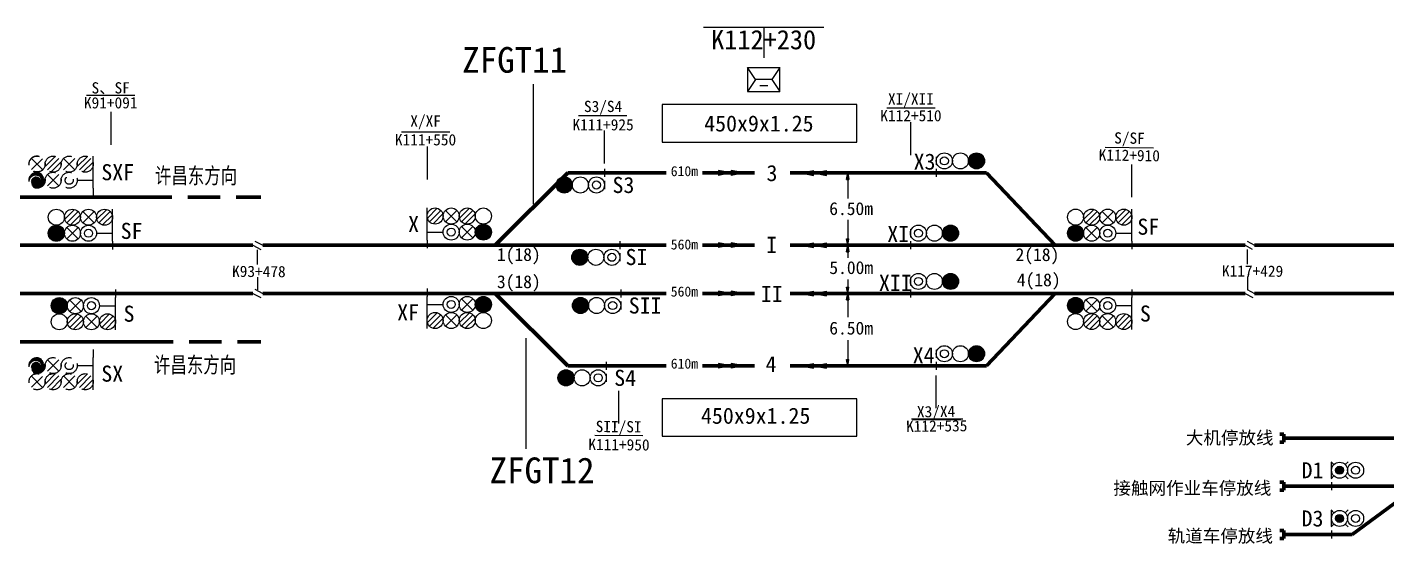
# Model space of a CAD drawing. Header units: millimetres. Extents: x -17381 to -15684, y 1883 to 2345.
# Drawn here: x -16000.2 to -15915.7, y 2098.8 to 2130.9 of the extents above; entities that cross this region are included whole.
import ezdxf
from ezdxf.enums import TextEntityAlignment as Align

# ---------------------------------------------------------------- set-up
doc = ezdxf.new("R2010")
doc.units = ezdxf.units.MM
doc.linetypes.add('DASHED', pattern=[0.75, 0.5, -0.25])
doc.linetypes.add('DASHED2', pattern=[0.375, 0.25, -0.125])
for name, color, linetype in [('1', 1, 'Continuous'), ('D0', 7, 'Continuous'), ('供电臂', 7, 'Continuous'), ('站台', 7, 'Continuous')]:
    doc.layers.add(name, color=color, linetype=linetype)
doc.styles.get("Standard").update_dxf_attribs({"font": ''})
doc.styles.add('宋体', font='')
doc.styles.get('Standard').set_extended_font_data('SimSun')
doc.styles.get('宋体').set_extended_font_data('SimSun')

# ---------------------------------------------------------------- blocks, each defined once
blk = doc.blocks.new('Signal-Joint')
blk.add_line((0, 1), (0, -1))
blk = doc.blocks.new('Structure-Dwarf')
blk.add_line((0, -2), (0, 2))
blk = doc.blocks.new('Lights-U')
at = {"color": 50}
for p, q in [((-1.93, -0.52), (0.52, 1.93)), ((-1.41, -1.41), (1.41, 1.41)), ((-0.52, -1.93), (1.93, 0.52))]:
    blk.add_line(p, q, dxfattribs=at)
blk.add_circle((0, 0), 2, dxfattribs=at)
blk = doc.blocks.new('Lights-KDW')
for p, q in [((-1.41, -1.41), (1.41, 1.41)), ((1.41, -1.41), (-1.41, 1.41))]:
    blk.add_line(p, q)
blk.add_circle((0, 0), 2)
blk = doc.blocks.new('Lights-L')
at = {"color": 90}
blk.add_circle((0, 0), 2, dxfattribs=at)
blk = doc.blocks.new('Lights-H')
at = {"color": 10}
for radius in [2, 1.9, 1.8, 1.7, 1.6, 1.5, 1.4, 1.3, 1.2, 1.1, 1, 0.9, 0.8, 0.7, 0.6, 0.5, 0.4, 0.3, 0.2, 0.1]:
    blk.add_circle((0, 0), radius, dxfattribs=at)
blk = doc.blocks.new('Lights-B')
at = {"color": 255}
for radius in [2, 1]:
    blk.add_circle((0, 0), radius, dxfattribs=at)
blk = doc.blocks.new('Structure-4')
blk.add_line((-2, 0), (2, 0))
blk = doc.blocks.new('PM-JZ-ULH2UYB--M--A-Y-S')
for name, p in [('Lights-L', (-14, 7)), ('Lights-U', (-10, 7)), ('Lights-KDW', (-6, 7)), ('Lights-U', (-2, 7)), ('Structure-Dwarf', (0, 7)), ('Lights-H', (-14, 3)), ('Lights-KDW', (-10, 3)), ('Lights-B', (-6, 3)), ('Structure-Dwarf', (0, 3)), ('Structure-4', (-2, 3)), ('Signal-Joint', (0, 0))]:
    blk.add_blockref(name, p)
at = {"width": 0.75}
blk.add_attdef('NAME', text='', height=2.5, dxfattribs=at).set_placement((2, 5), align=Align.MIDDLE_LEFT)
at = {"width": 0.75, "flags": 1}
for tag, p in [('ZB', (2, 2)), ('DC', (2, -1)), ('QHF', (2, -4)), ('XHJID', (2, -7)), ('JYJID', (2, -10))]:
    blk.add_attdef(tag, text='', height=2.5, dxfattribs=at).set_placement(p, align=Align.MIDDLE_LEFT)
blk = doc.blocks.new('PM-JZ-ULH2UYB--M--A--S')
for name, p in [('Signal-Joint', (0, 0)), ('Lights-H', (-14, -3)), ('Lights-KDW', (-10, -3)), ('Lights-B', (-6, -3)), ('Structure-4', (-2, -3)), ('Structure-Dwarf', (0, -3)), ('Lights-L', (-14, -7)), ('Lights-U', (-10, -7)), ('Lights-KDW', (-6, -7)), ('Lights-U', (-2, -7)), ('Structure-Dwarf', (0, -7))]:
    blk.add_blockref(name, p)
at = {"width": 0.75, "flags": 1}
for tag, p in [('ZB', (2, -8)), ('DC', (2, -11)), ('QHF', (2, -14)), ('XHJID', (2, -17)), ('JYJID', (2, -20))]:
    blk.add_attdef(tag, text='', height=2.5, dxfattribs=at).set_placement(p, align=Align.MIDDLE_LEFT)
at = {"width": 0.75}
blk.add_attdef('NAME', text='', height=2.5, dxfattribs=at).set_placement((2, -5), align=Align.MIDDLE_LEFT)
blk = doc.blocks.new('PM-KP-')
at = {"color": 3}
blk.add_line((0, 6), (0, -6), dxfattribs=at)
at = {"width": 0.75}
for tag, p in [('NAME', (-1.5, 0)), ('KMPOST', (1.5, 0))]:
    blk.add_attdef(tag, text='', height=2, rotation=90, dxfattribs=at).set_placement(p, align=Align.MIDDLE)
at = {"width": 0.75, "flags": 1}
blk.add_attdef('KMPOSTID', text='', height=2, dxfattribs=at).set_placement((0, -8), align=Align.MIDDLE)
blk = doc.blocks.new('PM-JZ-ULH2UYB--M--A--X')
for name, p in [('Structure-Dwarf', (0, 7)), ('Lights-U', (2, 7)), ('Lights-KDW', (6, 7)), ('Lights-U', (10, 7)), ('Lights-L', (14, 7)), ('Structure-Dwarf', (0, 3)), ('Lights-B', (6, 3)), ('Lights-KDW', (10, 3)), ('Lights-H', (14, 3)), ('Structure-4', (2, 3)), ('Signal-Joint', (0, 0))]:
    blk.add_blockref(name, p)
at = {"width": 0.75}
blk.add_attdef('NAME', text='', height=2.5, dxfattribs=at).set_placement((-2, 5), align=Align.MIDDLE_RIGHT)
at = {"width": 0.75, "flags": 1}
for tag, p in [('ZB', (-2, 2)), ('DC', (-2, -1)), ('QHF', (-2, -4)), ('XHJID', (-2, -7)), ('JYJID', (-2, -10))]:
    blk.add_attdef(tag, text='', height=2.5, dxfattribs=at).set_placement(p, align=Align.MIDDLE_RIGHT)
blk = doc.blocks.new('PM-JZ-ULH2UYB--M--A-Y-X')
for name, p in [('Signal-Joint', (0, 0)), ('Structure-Dwarf', (0, -3)), ('Structure-4', (2, -3)), ('Lights-B', (6, -3)), ('Lights-KDW', (10, -3)), ('Lights-H', (14, -3)), ('Structure-Dwarf', (0, -7)), ('Lights-U', (2, -7)), ('Lights-KDW', (6, -7)), ('Lights-U', (10, -7)), ('Lights-L', (14, -7))]:
    blk.add_blockref(name, p)
at = {"width": 0.75}
blk.add_attdef('NAME', text='', height=2.5, dxfattribs=at).set_placement((-2, -5), align=Align.MIDDLE_RIGHT)
at = {"width": 0.75, "flags": 1}
for tag, p in [('ZB', (-2, -8)), ('DC', (-2, -11)), ('QHF', (-2, -14)), ('XHJID', (-2, -17)), ('JYJID', (-2, -20))]:
    blk.add_attdef(tag, text='', height=2.5, dxfattribs=at).set_placement(p, align=Align.MIDDLE_RIGHT)
blk = doc.blocks.new('PM-CZ-HLB--M--A--S')
blk.add_line((0, -2), (0, -4))
for name, p in [('Signal-Joint', (0, 0)), ('Lights-H', (-10, -3)), ('Lights-L', (-6, -3)), ('Lights-B', (-2, -3))]:
    blk.add_blockref(name, p)
at = {"width": 0.75}
blk.add_attdef('NAME', text='', height=2.5, dxfattribs=at).set_placement((2, -3), align=Align.MIDDLE_LEFT)
at = {"width": 0.75, "flags": 1}
for tag, p in [('ZB', (2, -6)), ('DC', (2, -9)), ('QHF', (2, -12)), ('XHJID', (2, -15)), ('JYJID', (2, -18))]:
    blk.add_attdef(tag, text='', height=2.5, dxfattribs=at).set_placement(p, align=Align.MIDDLE_LEFT)
blk = doc.blocks.new('PM-CZ-HLB--M--A--X')
blk.add_line((0, 4), (0, 2))
for name, p in [('Lights-B', (2, 3)), ('Lights-L', (6, 3)), ('Lights-H', (10, 3)), ('Signal-Joint', (0, 0))]:
    blk.add_blockref(name, p)
at = {"width": 0.75}
blk.add_attdef('NAME', text='', height=2.5, dxfattribs=at).set_placement((-2, 3), align=Align.MIDDLE_RIGHT)
at = {"width": 0.75, "flags": 1}
for tag, p in [('ZB', (-2, 0)), ('DC', (-2, -3)), ('QHF', (-2, -6)), ('XHJID', (-2, -9)), ('JYJID', (-2, -12))]:
    blk.add_attdef(tag, text='', height=2.5, dxfattribs=at).set_placement(p, align=Align.MIDDLE_RIGHT)
blk = doc.blocks.new('Lights-A')
at = {"color": 255}
blk.add_circle((0, 0), 2, dxfattribs=at)
at = {"color": 170}
for radius in [1, 0.9, 0.9, 0.8, 0.8, 0.8, 0.7, 0.6, 0.6, 0.5, 0.5, 0.5, 0.4, 0.3, 0.2, 0.1]:
    blk.add_circle((0, 0), radius, dxfattribs=at)
blk = doc.blocks.new('Lights-On')
at = {"color": 255}
for p, q in [((-1.41, 1.41), (-2.12, 2.12)), ((1.41, 1.41), (2.12, 2.12)), ((-2.12, -2.12), (-1.41, -1.41)), ((2.12, -2.12), (1.41, -1.41))]:
    blk.add_line(p, q, dxfattribs=at)
blk = doc.blocks.new('PM-DC-AB--D--A--X')
for name, p in [('Lights-On', (2, 4)), ('Structure-Dwarf', (0, 4)), ('Lights-A', (2, 4)), ('Lights-B', (6, 4)), ('Signal-Joint', (0, 0))]:
    blk.add_blockref(name, p)
at = {"width": 0.75}
blk.add_attdef('NAME', text='', height=2.5, dxfattribs=at).set_placement((-2, 4), align=Align.MIDDLE_RIGHT)
at = {"width": 0.75, "flags": 1}
for tag, p in [('ZB', (-2, 1)), ('DC', (-2, -2)), ('XHJID', (-2, -8)), ('QHF', (-2, -5)), ('JYJID', (-2, -11))]:
    blk.add_attdef(tag, text='', height=2.5, dxfattribs=at).set_placement(p, align=Align.MIDDLE_RIGHT)

msp = doc.modelspace()

# ---------------------------------------------------------------- hatches: boundary and pattern name
at = {"lineweight": -3}
for points in [[(-15956.454, 2121.873), (-15957.254, 2122.023), (-15957.254, 2121.723)], [(-15955.654, 2121.873), (-15956.454, 2122.023), (-15956.454, 2121.723)], [(-15952.132, 2121.873), (-15951.332, 2121.723), (-15951.332, 2122.023)], [(-15951.332, 2121.873), (-15950.532, 2121.723), (-15950.532, 2122.023)], [(-15949.209, 2121.873), (-15949.284, 2121.473), (-15949.134, 2121.473)], [(-15949.209, 2117.373), (-15949.284, 2117.773), (-15949.134, 2117.773)], [(-15956.454, 2117.373), (-15957.254, 2117.523), (-15957.254, 2117.223)], [(-15955.654, 2117.373), (-15956.454, 2117.523), (-15956.454, 2117.223)], [(-15952.132, 2117.373), (-15951.332, 2117.223), (-15951.332, 2117.523)], [(-15951.332, 2117.373), (-15950.532, 2117.223), (-15950.532, 2117.523)], [(-15949.209, 2117.373), (-15949.284, 2116.973), (-15949.134, 2116.973)], [(-15956.454, 2114.373), (-15957.254, 2114.523), (-15957.254, 2114.223)], [(-15955.654, 2114.373), (-15956.454, 2114.523), (-15956.454, 2114.223)], [(-15952.132, 2114.373), (-15951.332, 2114.223), (-15951.332, 2114.523)], [(-15951.332, 2114.373), (-15950.532, 2114.223), (-15950.532, 2114.523)], [(-15949.209, 2114.373), (-15949.284, 2114.773), (-15949.134, 2114.773)], [(-15949.209, 2114.373), (-15949.284, 2113.973), (-15949.134, 2113.973)], [(-15956.454, 2109.873), (-15957.254, 2110.023), (-15957.254, 2109.723)], [(-15955.654, 2109.873), (-15956.454, 2110.023), (-15956.454, 2109.723)], [(-15952.132, 2109.873), (-15951.332, 2109.723), (-15951.332, 2110.023)], [(-15951.332, 2109.873), (-15950.532, 2109.723), (-15950.532, 2110.023)], [(-15949.209, 2109.873), (-15949.284, 2110.273), (-15949.134, 2110.273)]]:
    msp.add_hatch(color=0, dxfattribs=at).paths.add_polyline_path(points)

# ---------------------------------------------------------------- linework, layer by layer
at = {"color": 0, "lineweight": -3}
for p, q in [((-15958.184, 2130.944), (-15950.684, 2130.944)), ((-15954.434, 2130.944), (-15954.434, 2129.032)), ((-15955.434, 2128.444), (-15955.434, 2126.944)), ((-15954.934, 2127.694), (-15955.434, 2128.444)), ((-15955.434, 2128.444), (-15953.434, 2128.444)), ((-15953.434, 2128.444), (-15953.934, 2127.694)), ((-15953.434, 2126.944), (-15953.434, 2128.444)), ((-15954.934, 2127.694), (-15955.434, 2126.944)), ((-15955.434, 2126.944), (-15953.434, 2126.944)), ((-15953.934, 2127.694), (-15954.934, 2127.694)), ((-15954.684, 2127.311), (-15954.184, 2127.311)), ((-15953.934, 2127.694), (-15953.434, 2126.944)), ((-15995.018, 2123.631), (-15995.018, 2125.681)), ((-15964.343, 2122.465), (-15964.343, 2124.514)), ((-15945.273, 2122.98), (-15945.273, 2125.029)), ((-15975.346, 2121.469), (-15975.346, 2123.518)), ((-15957.254, 2122.023), (-15956.454, 2121.873)), ((-15956.454, 2121.873), (-15957.254, 2122.023)), ((-15957.254, 2122.023), (-15957.254, 2121.723)), ((-15956.454, 2121.873), (-15957.254, 2121.723)), ((-15956.454, 2122.023), (-15955.654, 2121.873)), ((-15955.654, 2121.873), (-15956.454, 2122.023)), ((-15956.454, 2122.023), (-15956.454, 2121.723)), ((-15956.454, 2121.873), (-15955.654, 2121.873)), ((-15955.654, 2121.873), (-15956.454, 2121.723)), ((-15952.132, 2121.873), (-15951.332, 2122.023)), ((-15951.483, 2121.873), (-15952.132, 2121.873)), ((-15951.332, 2121.873), (-15952.132, 2121.873)), ((-15951.332, 2121.723), (-15952.132, 2121.873)), ((-15952.132, 2121.873), (-15951.332, 2121.723)), ((-15951.332, 2121.873), (-15950.532, 2122.023)), ((-15951.332, 2121.723), (-15951.332, 2122.023)), ((-15950.532, 2121.723), (-15951.332, 2121.873)), ((-15951.332, 2121.873), (-15950.532, 2121.723)), ((-15950.532, 2121.723), (-15950.532, 2122.023)), ((-15949.284, 2121.473), (-15949.209, 2121.873)), ((-15949.209, 2121.873), (-15949.284, 2121.473)), ((-15949.209, 2121.873), (-15949.134, 2121.473)), ((-15931.531, 2120.356), (-15931.531, 2122.405)), ((-15949.284, 2121.473), (-15949.134, 2121.473)), ((-15949.284, 2117.773), (-15949.209, 2117.373)), ((-15949.209, 2117.373), (-15949.284, 2117.773)), ((-15949.284, 2117.773), (-15949.134, 2117.773)), ((-15949.209, 2117.373), (-15949.134, 2117.773)), ((-15985.922, 2116.169), (-15985.922, 2117.08)), ((-15957.254, 2117.523), (-15956.454, 2117.373)), ((-15956.454, 2117.373), (-15957.254, 2117.523)), ((-15957.254, 2117.523), (-15957.254, 2117.223)), ((-15956.454, 2117.373), (-15957.254, 2117.223)), ((-15956.454, 2117.523), (-15955.654, 2117.373)), ((-15955.654, 2117.373), (-15956.454, 2117.523)), ((-15956.454, 2117.523), (-15956.454, 2117.223)), ((-15956.454, 2117.373), (-15955.654, 2117.373)), ((-15955.654, 2117.373), (-15956.454, 2117.223)), ((-15952.132, 2117.373), (-15951.332, 2117.523)), ((-15951.483, 2117.373), (-15952.132, 2117.373)), ((-15951.332, 2117.373), (-15952.132, 2117.373)), ((-15951.332, 2117.223), (-15952.132, 2117.373)), ((-15952.132, 2117.373), (-15951.332, 2117.223)), ((-15951.332, 2117.373), (-15950.532, 2117.523)), ((-15951.332, 2117.223), (-15951.332, 2117.523)), ((-15950.532, 2117.223), (-15951.332, 2117.373)), ((-15951.332, 2117.373), (-15950.532, 2117.223)), ((-15950.532, 2117.223), (-15950.532, 2117.523)), ((-15949.284, 2116.973), (-15949.209, 2117.373)), ((-15949.209, 2117.373), (-15949.284, 2116.973)), ((-15949.284, 2116.973), (-15949.134, 2116.973)), ((-15949.209, 2117.373), (-15949.134, 2116.973)), ((-15924.35, 2116.196), (-15924.35, 2117.107)), ((-15985.917, 2115.394), (-15985.917, 2114.601)), ((-15924.345, 2115.422), (-15924.345, 2114.628)), ((-15957.254, 2114.523), (-15956.454, 2114.373)), ((-15956.454, 2114.373), (-15957.254, 2114.523)), ((-15957.254, 2114.523), (-15957.254, 2114.223)), ((-15956.454, 2114.373), (-15957.254, 2114.223)), ((-15956.454, 2114.523), (-15955.654, 2114.373)), ((-15955.654, 2114.373), (-15956.454, 2114.523)), ((-15956.454, 2114.523), (-15956.454, 2114.223)), ((-15956.454, 2114.373), (-15955.654, 2114.373)), ((-15955.654, 2114.373), (-15956.454, 2114.223)), ((-15952.132, 2114.373), (-15951.332, 2114.523)), ((-15951.483, 2114.373), (-15952.132, 2114.373)), ((-15951.332, 2114.373), (-15952.132, 2114.373)), ((-15951.332, 2114.223), (-15952.132, 2114.373)), ((-15952.132, 2114.373), (-15951.332, 2114.223)), ((-15951.332, 2114.373), (-15950.532, 2114.523)), ((-15951.332, 2114.223), (-15951.332, 2114.523)), ((-15950.532, 2114.223), (-15951.332, 2114.373)), ((-15951.332, 2114.373), (-15950.532, 2114.223)), ((-15950.532, 2114.223), (-15950.532, 2114.523)), ((-15949.284, 2114.773), (-15949.209, 2114.373)), ((-15949.209, 2114.373), (-15949.284, 2114.773)), ((-15949.284, 2114.773), (-15949.134, 2114.773)), ((-15949.284, 2113.973), (-15949.209, 2114.373)), ((-15949.209, 2114.373), (-15949.284, 2113.973)), ((-15949.209, 2114.373), (-15949.134, 2114.773)), ((-15949.209, 2114.373), (-15949.134, 2113.973)), ((-15949.284, 2113.973), (-15949.134, 2113.973)), ((-15957.254, 2110.023), (-15956.454, 2109.873)), ((-15956.454, 2109.873), (-15957.254, 2110.023)), ((-15957.254, 2110.023), (-15957.254, 2109.723)), ((-15956.454, 2110.023), (-15955.654, 2109.873)), ((-15955.654, 2109.873), (-15956.454, 2110.023)), ((-15956.454, 2110.023), (-15956.454, 2109.723)), ((-15952.132, 2109.873), (-15951.332, 2110.023)), ((-15951.332, 2109.873), (-15950.532, 2110.023)), ((-15951.332, 2109.723), (-15951.332, 2110.023)), ((-15950.532, 2109.723), (-15950.532, 2110.023)), ((-15949.284, 2110.273), (-15949.209, 2109.873)), ((-15949.209, 2109.873), (-15949.284, 2110.273)), ((-15949.284, 2110.273), (-15949.134, 2110.273)), ((-15949.209, 2109.873), (-15949.134, 2110.273)), ((-15956.454, 2109.873), (-15957.254, 2109.723)), ((-15956.454, 2109.873), (-15955.654, 2109.873)), ((-15955.654, 2109.873), (-15956.454, 2109.723)), ((-15951.483, 2109.873), (-15952.132, 2109.873)), ((-15951.332, 2109.873), (-15952.132, 2109.873)), ((-15951.332, 2109.723), (-15952.132, 2109.873)), ((-15952.132, 2109.873), (-15951.332, 2109.723)), ((-15950.532, 2109.723), (-15951.332, 2109.873)), ((-15951.332, 2109.873), (-15950.532, 2109.723)), ((-15943.701, 2107.228), (-15943.701, 2109.277)), ((-15963.44, 2106.275), (-15963.44, 2108.324)), ((-15945.242, 2106.566), (-15942.045, 2106.566))]:
    msp.add_line(p, q, dxfattribs=at)
at = {"color": 1, "lineweight": -3}
msp.add_line((-15968.782, 2127.399), (-15968.782, 2119.938), dxfattribs=at)
at = {"color": 1, "lineweight": 70}
msp.add_line((-15940.578, 2121.873), (-15936.309, 2117.373), dxfattribs=at)
at = {"color": 7, "linetype": 'Continuous'}
for p, q in [((-15986.082, 2117.632), (-15985.582, 2117.373)), ((-15924.365, 2117.619), (-15923.899, 2117.373)), ((-15986.217, 2117.373), (-15985.717, 2117.115)), ((-15924.476, 2117.373), (-15924.055, 2117.134)), ((-15986.217, 2114.373), (-15985.717, 2114.115)), ((-15986.082, 2114.632), (-15985.582, 2114.373)), ((-15924.476, 2114.373), (-15924.01, 2114.128)), ((-15924.365, 2114.619), (-15923.899, 2114.373))]:
    msp.add_line(p, q, dxfattribs=at)
at = {"color": 5, "lineweight": 70}
msp.add_line((-15940.578, 2109.873), (-15936.309, 2114.373), dxfattribs=at)
at = {"color": 5, "lineweight": -3}
for p, q in [((-15969.211, 2104.705), (-15969.211, 2111.589)), ((-15955.654, 2109.873), (-15955.005, 2109.873))]:
    msp.add_line(p, q, dxfattribs=at)
at = {"color": 0, "lineweight": 70}
for p, q in [((-15922.081, 2105.623), (-15922.331, 2105.623)), ((-15922.331, 2105.123), (-15922.081, 2105.123)), ((-15922.081, 2105.123), (-15922.081, 2105.623)), ((-15922.331, 2102.623), (-15922.081, 2102.623)), ((-15922.081, 2102.623), (-15922.081, 2102.373)), ((-15922.081, 2102.373), (-15922.081, 2102.123)), ((-15922.081, 2102.123), (-15922.331, 2102.123)), ((-15922.331, 2099.623), (-15922.081, 2099.623)), ((-15922.081, 2099.123), (-15922.331, 2099.123)), ((-15922.081, 2099.623), (-15922.081, 2099.373)), ((-15922.081, 2099.373), (-15922.081, 2099.123))]:
    msp.add_line(p, q, dxfattribs=at)
at = {"layer": '1', "color": 5, "lineweight": 100}
for p, q in [((-16017.656, 2117.373), (-15986.217, 2117.373)), ((-15923.899, 2117.373), (-15893.356, 2117.373)), ((-15985.582, 2114.373), (-15968.474, 2114.373)), ((-15970.791, 2114.373), (-15964.33, 2114.373)), ((-15964.33, 2114.373), (-15960.507, 2114.373)), ((-15958.233, 2114.373), (-15955.005, 2114.373)), ((-15952.781, 2114.373), (-15924.476, 2114.373))]:
    msp.add_line(p, q, dxfattribs=at)
at = {"layer": '1', "color": 1, "lineweight": 100}
for p, q in [((-15985.582, 2117.373), (-15968.474, 2117.373)), ((-15970.791, 2117.373), (-15964.33, 2117.373)), ((-15964.33, 2117.373), (-15960.507, 2117.373)), ((-15958.233, 2117.373), (-15955.005, 2117.373)), ((-15952.781, 2117.373), (-15924.476, 2117.373)), ((-16020.581, 2114.373), (-15986.217, 2114.373)), ((-15923.899, 2114.373), (-15904.228, 2114.373))]:
    msp.add_line(p, q, dxfattribs=at)
at = {"layer": 'D0', "color": 0, "linetype": 'DASHED', "ltscale": 2}
for p, q in [((-15999.288, 2122.079), (-15999.981, 2122.764)), ((-15999.968, 2122.083), (-15999.291, 2122.761)), ((-15999.115, 2122.29), (-15998.503, 2122.902)), ((-15998.986, 2122.066), (-15998.279, 2122.773)), ((-15997.986, 2122.066), (-15997.279, 2122.773)), ((-15997.279, 2122.066), (-15997.986, 2122.773)), ((-15997.115, 2122.29), (-15996.503, 2122.902)), ((-15996.986, 2122.066), (-15996.279, 2122.773)), ((-15996.132, 2121.919), (-15996.132, 2122.919)), ((-15998.762, 2121.936), (-15998.149, 2122.549)), ((-15996.762, 2121.936), (-15996.149, 2122.549)), ((-15996.132, 2120.919), (-15996.132, 2121.919)), ((-15998.986, 2121.066), (-15998.279, 2121.773)), ((-15998.279, 2121.066), (-15998.986, 2121.773)), ((-15997.132, 2121.419), (-15996.132, 2121.419)), ((-15998.986, 2109.53), (-15998.279, 2110.237)), ((-15998.279, 2109.53), (-15998.986, 2110.237)), ((-15996.132, 2109.383), (-15996.132, 2110.383)), ((-15999.287, 2108.531), (-15999.98, 2109.216)), ((-15999.968, 2108.535), (-15999.29, 2109.212)), ((-15999.115, 2108.754), (-15998.503, 2109.366)), ((-15998.986, 2108.53), (-15998.279, 2109.237)), ((-15997.986, 2108.53), (-15997.279, 2109.237)), ((-15997.279, 2108.53), (-15997.986, 2109.237)), ((-15997.132, 2109.883), (-15996.132, 2109.883)), ((-15997.115, 2108.754), (-15996.503, 2109.366)), ((-15996.986, 2108.53), (-15996.279, 2109.237)), ((-15996.132, 2108.383), (-15996.132, 2109.383)), ((-15998.762, 2108.401), (-15998.149, 2109.013)), ((-15996.762, 2108.401), (-15996.149, 2109.013))]:
    msp.add_line(p, q, dxfattribs=at)
at = {"layer": 'D0', "color": 1, "lineweight": 70}
for p, q in [((-15966.626, 2121.873), (-15964.2, 2121.873)), ((-15964.33, 2121.873), (-15960.507, 2121.873)), ((-15958.233, 2121.873), (-15955.005, 2121.873)), ((-15952.781, 2121.873), (-15940.578, 2121.873)), ((-16029.431, 2111.373), (-15993.16, 2111.373))]:
    msp.add_line(p, q, dxfattribs=at)
at = {"layer": 'D0', "color": 0}
for p, q in [((-15949.209, 2121.873), (-15949.209, 2120.29)), ((-15996.132, 2120.919), (-15996.132, 2120.419)), ((-15949.209, 2118.957), (-15949.209, 2117.373)), ((-15949.209, 2117.373), (-15949.209, 2117.373)), ((-15949.209, 2117.373), (-15949.209, 2116.581)), ((-15949.209, 2117.373), (-15949.209, 2117.373)), ((-15949.209, 2115.233), (-15949.209, 2114.373)), ((-15949.209, 2114.373), (-15949.209, 2112.896)), ((-15949.209, 2114.373), (-15949.209, 2114.373)), ((-15949.209, 2114.373), (-15949.209, 2114.373)), ((-15949.209, 2114.373), (-15949.209, 2114.373)), ((-15949.209, 2114.373), (-15949.209, 2114.373)), ((-15996.132, 2110.883), (-15996.132, 2110.383)), ((-15949.209, 2111.457), (-15949.209, 2109.873)), ((-15949.209, 2109.873), (-15949.209, 2109.873)), ((-15949.209, 2109.873), (-15949.209, 2109.873))]:
    msp.add_line(p, q, dxfattribs=at)
at = {"layer": 'D0', "color": 5, "lineweight": 70}
for p, q in [((-16041.316, 2120.373), (-15993.251, 2120.373)), ((-15966.626, 2109.873), (-15964.33, 2109.873)), ((-15964.33, 2109.873), (-15960.507, 2109.873)), ((-15958.233, 2109.873), (-15955.005, 2109.873)), ((-15952.781, 2109.873), (-15940.578, 2109.873))]:
    msp.add_line(p, q, dxfattribs=at)
at = {"layer": 'D0', "color": 5, "linetype": 'DASHED', "lineweight": 70, "ltscale": 4}
msp.add_line((-15993.251, 2120.373), (-15985.719, 2120.373), dxfattribs=at)
at = {"layer": 'D0', "color": 1, "linetype": 'DASHED', "lineweight": 70, "ltscale": 4}
msp.add_line((-15993.16, 2111.373), (-15985.719, 2111.373), dxfattribs=at)
at = {"layer": 'D0', "lineweight": 70}
for p, q in [((-15922.081, 2105.373), (-15906.789, 2105.373)), ((-15922.081, 2102.373), (-15912.105, 2102.373)), ((-15922.081, 2099.373), (-15917.835, 2099.373))]:
    msp.add_line(p, q, dxfattribs=at)
at = {"layer": 'D0', "color": 0, "linetype": 'DASHED', "ltscale": 2}
for centre, radius in [((-15999.633, 2122.432), 0.5), ((-15999.632, 2122.419), 0.5), ((-15998.632, 2122.419), 0.5), ((-15997.632, 2122.419), 0.5), ((-15996.632, 2122.419), 0.5), ((-15999.632, 2121.419), 0.5), ((-15999.632, 2121.419), 0.475), ((-15999.632, 2121.419), 0.45), ((-15999.632, 2121.419), 0.425), ((-15998.632, 2121.419), 0.5), ((-15997.632, 2121.419), 0.5), ((-15999.632, 2121.419), 0.4), ((-15999.632, 2121.419), 0.375), ((-15999.632, 2121.419), 0.35), ((-15999.632, 2121.419), 0.325), ((-15999.632, 2121.419), 0.3), ((-15999.632, 2121.419), 0.275), ((-15999.632, 2121.419), 0.25), ((-15999.632, 2121.419), 0.225), ((-15999.632, 2121.419), 0.2), ((-15999.632, 2121.419), 0.175), ((-15999.632, 2121.419), 0.15), ((-15999.632, 2121.419), 0.125), ((-15999.632, 2121.419), 0.1), ((-15999.632, 2121.419), 0.075), ((-15999.632, 2121.419), 0.05), ((-15999.632, 2121.419), 0.025), ((-15997.632, 2121.419), 0.25), ((-15999.632, 2109.883), 0.5), ((-15999.632, 2109.883), 0.475), ((-15999.632, 2109.883), 0.45), ((-15999.632, 2109.883), 0.425), ((-15999.632, 2109.883), 0.4), ((-15999.632, 2109.883), 0.375), ((-15999.632, 2109.883), 0.35), ((-15999.632, 2109.883), 0.325), ((-15999.632, 2109.883), 0.3), ((-15999.632, 2109.883), 0.275), ((-15999.632, 2109.883), 0.25), ((-15999.632, 2109.883), 0.225), ((-15999.632, 2109.883), 0.2), ((-15999.632, 2109.883), 0.175), ((-15999.632, 2109.883), 0.15), ((-15999.632, 2109.883), 0.125), ((-15999.632, 2109.883), 0.1), ((-15998.632, 2109.883), 0.5), ((-15997.632, 2109.883), 0.5), ((-15997.632, 2109.883), 0.25), ((-15999.632, 2108.883), 0.5), ((-15999.632, 2108.883), 0.5), ((-15999.632, 2109.883), 0.075), ((-15999.632, 2109.883), 0.05), ((-15999.632, 2109.883), 0.025), ((-15998.632, 2108.883), 0.5), ((-15997.632, 2108.883), 0.5), ((-15996.632, 2108.883), 0.5)]:
    msp.add_circle(centre, radius, dxfattribs=at)
at = {"layer": '站台', "color": 0, "lineweight": -3}
for p, q in [((-15960.749, 2126.122), (-15960.749, 2123.796)), ((-15948.633, 2126.122), (-15960.749, 2126.122)), ((-15948.633, 2123.796), (-15948.633, 2126.122)), ((-15960.749, 2123.796), (-15948.633, 2123.796)), ((-15960.749, 2107.82), (-15960.749, 2105.494)), ((-15948.633, 2107.82), (-15960.749, 2107.82)), ((-15948.633, 2105.494), (-15948.633, 2107.82)), ((-15960.749, 2105.494), (-15948.633, 2105.494))]:
    msp.add_line(p, q, dxfattribs=at)
at = {"layer": '站台', "color": 1, "lineweight": 70}
msp.add_line((-15966.626, 2121.873), (-15971.143, 2117.373), dxfattribs=at)
at = {"layer": '站台', "color": 5, "lineweight": 70}
msp.add_line((-15966.626, 2109.873), (-15971.143, 2114.373), dxfattribs=at)
at = {"layer": '站台', "lineweight": 70}
msp.add_line((-15913.75, 2102.373), (-15917.835, 2099.373), dxfattribs=at)

# ---------------------------------------------------------------- block references
at = {"layer": 'D0', "color": 0}
ref = msp.add_blockref('PM-KP-', (-15995.049, 2126.692), dxfattribs=dict(at, xscale=0.2499999999999676, yscale=0.2499999999999676, zscale=0.2499999999999676, rotation=270.0461624671573))
ref.add_attrib('NAME', 'S、SF', dxfattribs={"layer": '0', "height": 0.7, "rotation": 0.04616, "style": '宋体'}).set_placement((-15995.049, 2127.145), align=Align.MIDDLE)
ref.add_attrib('KMPOST', 'K91+091', dxfattribs={"layer": '0', "height": 0.7, "rotation": 0.04616, "style": '宋体'}).set_placement((-15995.049, 2126.234), align=Align.MIDDLE)
ref = msp.add_blockref('PM-KP-', (-15964.444, 2125.431), dxfattribs=dict(at, xscale=0.25, yscale=0.25, zscale=0.25, rotation=270))
ref.add_attrib('NAME', 'S3/S4', dxfattribs={"layer": '0', "height": 0.7, "style": '宋体'}).set_placement((-15964.424, 2125.955), align=Align.MIDDLE)
ref.add_attrib('KMPOST', 'K111+925', dxfattribs={"layer": '0', "height": 0.7, "style": '宋体'}).set_placement((-15964.424, 2124.866), align=Align.MIDDLE)
ref = msp.add_blockref('PM-KP-', (-15945.278, 2125.914), dxfattribs=dict(at, xscale=0.25, yscale=0.25, zscale=0.25, rotation=270))
ref.add_attrib('NAME', 'XI/XII', dxfattribs={"layer": '0', "height": 0.7, "style": '宋体'}).set_placement((-15945.276, 2126.424), align=Align.MIDDLE)
ref.add_attrib('KMPOST', 'K112+510', dxfattribs={"layer": '0', "height": 0.7, "style": '宋体'}).set_placement((-15945.276, 2125.432), align=Align.MIDDLE)
ref = msp.add_blockref('PM-KP-', (-15975.466, 2124.416), dxfattribs=dict(at, xscale=0.2499999999995039, yscale=0.2500000000013642, zscale=0.2499999999995039, rotation=269.9721383388892))
ref.add_attrib('NAME', 'X/XF', dxfattribs={"layer": '0', "height": 0.7, "rotation": 359.97214, "style": '宋体'}).set_placement((-15975.464, 2125.049), align=Align.MIDDLE)
ref.add_attrib('KMPOST', 'K111+550', dxfattribs={"layer": '0', "height": 0.7, "rotation": 359.97214, "style": '宋体'}).set_placement((-15975.467, 2123.934), align=Align.MIDDLE)
ref = msp.add_blockref('PM-KP-', (-15931.687, 2123.442), dxfattribs=dict(at, xscale=0.2499999999992636, yscale=0.2500000000010232, zscale=0.2499999999992636, rotation=269.1038588360324))
ref.add_attrib('NAME', 'S/SF', dxfattribs={"layer": '0', "height": 0.7, "rotation": 359.10386, "style": '宋体'}).set_placement((-15931.681, 2123.984), align=Align.MIDDLE)
ref.add_attrib('KMPOST', 'K112+910', dxfattribs={"layer": '0', "height": 0.7, "rotation": 359.10386, "style": '宋体'}).set_placement((-15931.692, 2122.966), align=Align.MIDDLE)
ref = msp.add_blockref('PM-CZ-HLB--M--A--X', (-15943.696, 2121.873), dxfattribs=dict(at, xscale=0.25, yscale=0.25, zscale=0.25))
ref.add_attrib('NAME', 'X3', dxfattribs={"layer": '0', "height": 1, "style": '宋体'}).set_placement((-15943.747, 2122.579), align=Align.MIDDLE_RIGHT)
ref = msp.add_blockref('PM-CZ-HLB--M--A--S', (-15964.339, 2121.873), dxfattribs=dict(at, xscale=0.25, yscale=0.25, zscale=0.25))
ref.add_attrib('NAME', 'S3', dxfattribs={"layer": '0', "height": 1, "style": '宋体'}).set_placement((-15963.839, 2121.123), align=Align.MIDDLE_LEFT)
ref = msp.add_blockref('PM-JZ-ULH2UYB--M--A-Y-S', (-15994.931, 2117.368), dxfattribs=dict(at, xscale=0.25, yscale=0.25, zscale=0.25))
ref.add_attrib('NAME', 'SF', dxfattribs={"layer": '0', "height": 1, "style": '宋体'}).set_placement((-15994.431, 2118.268), align=Align.MIDDLE_LEFT)
ref = msp.add_blockref('PM-JZ-ULH2UYB--M--A--X', (-15975.371, 2117.442), dxfattribs=dict(at, xscale=0.25, yscale=0.25, zscale=0.25))
ref.add_attrib('NAME', 'X', dxfattribs={"layer": '0', "height": 1, "style": '宋体'}).set_placement((-15975.871, 2118.692), align=Align.MIDDLE_RIGHT)
ref = msp.add_blockref('PM-JZ-ULH2UYB--M--A-Y-S', (-15931.535, 2117.373), dxfattribs=dict(at, xscale=0.25, yscale=0.25, zscale=0.25))
ref.add_attrib('NAME', 'SF', dxfattribs={"layer": '0', "height": 1, "style": '宋体'}).set_placement((-15931.191, 2118.527), align=Align.MIDDLE_LEFT)
ref = msp.add_blockref('PM-CZ-HLB--M--A--X', (-15945.312, 2117.373), dxfattribs=dict(at, xscale=0.25, yscale=0.25, zscale=0.25))
ref.add_attrib('NAME', 'XI', dxfattribs={"layer": '0', "height": 1, "style": '宋体'}).set_placement((-15945.387, 2118.077), align=Align.MIDDLE_RIGHT)
ref = msp.add_blockref('PM-CZ-HLB--M--A--S', (-15963.374, 2117.373), dxfattribs=dict(at, xscale=0.25, yscale=0.25, zscale=0.25))
ref.add_attrib('NAME', 'SI', dxfattribs={"layer": '0', "height": 1, "style": '宋体'}).set_placement((-15963.028, 2116.639), align=Align.MIDDLE_LEFT)
ref = msp.add_blockref('PM-CZ-HLB--M--A--X', (-15945.312, 2114.373), dxfattribs=dict(at, xscale=0.25, yscale=0.25, zscale=0.25))
ref.add_attrib('NAME', 'XII', dxfattribs={"layer": '0', "height": 1, "style": '宋体'}).set_placement((-15945.227, 2115.033), align=Align.MIDDLE_RIGHT)
ref = msp.add_blockref('PM-JZ-ULH2UYB--M--A--S', (-15994.749, 2114.363), dxfattribs=dict(at, xscale=0.25, yscale=0.25, zscale=0.25))
ref.add_attrib('NAME', 'S', dxfattribs={"layer": '0', "height": 1, "style": '宋体'}).set_placement((-15994.249, 2113.113), align=Align.MIDDLE_LEFT)
ref = msp.add_blockref('PM-JZ-ULH2UYB--M--A-Y-X', (-15975.371, 2114.442), dxfattribs=dict(at, xscale=0.25, yscale=0.25, zscale=0.25))
ref.add_attrib('NAME', 'XF', dxfattribs={"layer": '0', "height": 1, "style": '宋体'}).set_placement((-15975.871, 2113.192), align=Align.MIDDLE_RIGHT)
ref = msp.add_blockref('PM-CZ-HLB--M--A--S', (-15963.328, 2114.373), dxfattribs=dict(at, xscale=0.25, yscale=0.25, zscale=0.25))
ref.add_attrib('NAME', 'SII', dxfattribs={"layer": '0', "height": 1, "style": '宋体'}).set_placement((-15962.828, 2113.623), align=Align.MIDDLE_LEFT)
ref = msp.add_blockref('PM-JZ-ULH2UYB--M--A--S', (-15931.535, 2114.373), dxfattribs=dict(at, xscale=0.25, yscale=0.25, zscale=0.25))
ref.add_attrib('NAME', 'S', dxfattribs={"layer": '0', "height": 1, "style": '宋体'}).set_placement((-15931.035, 2113.123), align=Align.MIDDLE_LEFT)
ref = msp.add_blockref('PM-CZ-HLB--M--A--X', (-15943.696, 2109.873), dxfattribs=dict(at, xscale=0.25, yscale=0.25, zscale=0.25))
ref.add_attrib('NAME', 'X4', dxfattribs={"layer": '0', "height": 1, "style": '宋体'}).set_placement((-15943.804, 2110.529), align=Align.MIDDLE_RIGHT)
ref = msp.add_blockref('PM-CZ-HLB--M--A--S', (-15964.23, 2109.873), dxfattribs=dict(at, xscale=0.25, yscale=0.25, zscale=0.25))
ref.add_attrib('NAME', 'S4', dxfattribs={"layer": '0', "height": 1, "style": '宋体'}).set_placement((-15963.73, 2109.123), align=Align.MIDDLE_LEFT)
ref = msp.add_blockref('PM-KP-', (-15943.675, 2106.497), dxfattribs=dict(at, xscale=0.2500000000009061, yscale=0.2499999999990905, zscale=0.2500000000009061, rotation=270.6663556822876))
ref.add_attrib('NAME', 'X3/X4', dxfattribs={"layer": '0', "height": 0.7, "rotation": 0.66636, "style": '宋体'}).set_placement((-15943.711, 2106.967), align=Align.MIDDLE)
ref.add_attrib('KMPOST', 'K112+535', dxfattribs={"layer": '0', "height": 0.7, "rotation": 0.66636, "style": '宋体'}).set_placement((-15943.671, 2106.122), align=Align.MIDDLE)
ref = msp.add_blockref('PM-KP-', (-15963.444, 2105.521), dxfattribs=dict(at, xscale=0.2500000000008809, yscale=0.2500000000008809, zscale=0.2500000000008809, rotation=269.514553232674))
ref.add_attrib('NAME', 'SII/SI', dxfattribs={"layer": '0', "height": 0.7, "rotation": 359.51455, "style": '宋体'}).set_placement((-15963.458, 2106.028), align=Align.MIDDLE)
ref.add_attrib('KMPOST', 'K111+950', dxfattribs={"layer": '0', "height": 0.7, "rotation": 359.51455, "style": '宋体'}).set_placement((-15963.434, 2104.958), align=Align.MIDDLE)
ref = msp.add_blockref('PM-DC-AB--D--A--X', (-15919.116, 2102.373), dxfattribs=dict(at, xscale=0.25, yscale=0.25, zscale=0.25))
ref.add_attrib('NAME', 'D1', dxfattribs={"layer": '0', "height": 1, "style": '宋体'}).set_placement((-15919.616, 2103.373), align=Align.MIDDLE_RIGHT)
ref = msp.add_blockref('PM-DC-AB--D--A--X', (-15919.116, 2099.373), dxfattribs=dict(at, xscale=0.25, yscale=0.25, zscale=0.25))
ref.add_attrib('NAME', 'D3', dxfattribs={"layer": '0', "height": 1, "style": '宋体'}).set_placement((-15919.616, 2100.373), align=Align.MIDDLE_RIGHT)

# ---------------------------------------------------------------- texts
at = {"color": 0, "style": '宋体'}
msp.add_text('K112+230', height=1.2, dxfattribs=at).set_placement((-15954.436, 2129.568), align=Align.CENTER)
at = {"color": 0, "linetype": 'ByBlock', "style": '宋体'}
for s, p in [('610m', (-15960.215, 2121.673)), ('560m', (-15960.215, 2117.111)), ('560m', (-15960.215, 2114.182)), ('610m', (-15960.215, 2109.697))]:
    msp.add_text(s, height=0.625, dxfattribs=at).set_placement(p)
at = {"color": 0, "linetype": 'ByBlock', "lineweight": -2, "style": '宋体'}
for s, height, p in [('3', 1, (-15954.259, 2121.365)), ('I', 1, (-15954.274, 2116.9)), ('II', 1, (-15954.612, 2113.844)), ('4', 1, (-15954.319, 2109.476)), ('接触网作业车停放线', 0.8, (-15932.68, 2101.861)), ('轨道车停放线', 0.8, (-15929.307, 2098.885))]:
    msp.add_text(s, height=height, dxfattribs=at).set_placement(p)
at = {"color": 0, "style": '宋体'}
for s, p in [('1(18)', (-15971.027, 2116.398)), ('2(18)', (-15938.768, 2116.39)), ('3(18)', (-15971.027, 2114.703)), ('4(18)', (-15938.687, 2114.822))]:
    msp.add_text(s, height=0.8, dxfattribs=at).set_placement(p)
at = {"color": 0, "linetype": 'ByBlock', "lineweight": 70, "style": '宋体'}
msp.add_text('大机停放线', height=0.8, dxfattribs=at).set_placement((-15928.179, 2104.992))
at = {"color": 1, "lineweight": -3, "char_height": 1.6, "width": 7, "attachment_point": 1, "style": '宋体'}
for s, insert in [('\\PZFGT11', (-15973.19, 2132.375)), ('{\\C5;ZFGT12}', (-15971.487, 2104.167))]:
    msp.add_mtext(s, dxfattribs=dict(at, insert=insert))
at = {"layer": 'D0', "color": 0, "style": '宋体'}
for p in [(-15958.134, 2124.452), (-15958.334, 2106.264)]:
    msp.add_text('450x9x1.25', height=1, dxfattribs=at).set_placement(p)
for s, p in [('SXF', (-15995.632, 2121.919)), ('SX', (-15995.632, 2109.383))]:
    msp.add_text(s, height=1, dxfattribs=at).set_placement(p, align=Align.MIDDLE_LEFT)
at = {"layer": 'D0', "color": 0, "linetype": 'DASHED2', "width": 0.75}
msp.add_text('许昌东方向', height=1, dxfattribs=at).set_placement((-15992.302, 2121.204))
at = {"layer": 'D0', "color": 0, "style": '宋体'}
for s, p in [('6.50m', (-15948.996, 2119.253)), ('5.00m', (-15948.989, 2115.582)), ('6.50m', (-15948.993, 2111.818))]:
    msp.add_text(s, height=0.8, dxfattribs=at).set_placement(p, align=Align.CENTER)
at = {"layer": 'D0', "color": 0, "width": 0.75}
msp.add_text('许昌东方向', height=1, dxfattribs=at).set_placement((-15992.36, 2109.432))
at = {"layer": '供电臂', "color": 7, "lineweight": -3, "style": '宋体'}
for s, p in [('K93+478', (-15987.503, 2115.405)), ('K117+429', (-15925.931, 2115.432))]:
    msp.add_text(s, height=0.7, rotation=359.62295, dxfattribs=at).set_placement(p)

doc.saveas('drawing.dxf')
